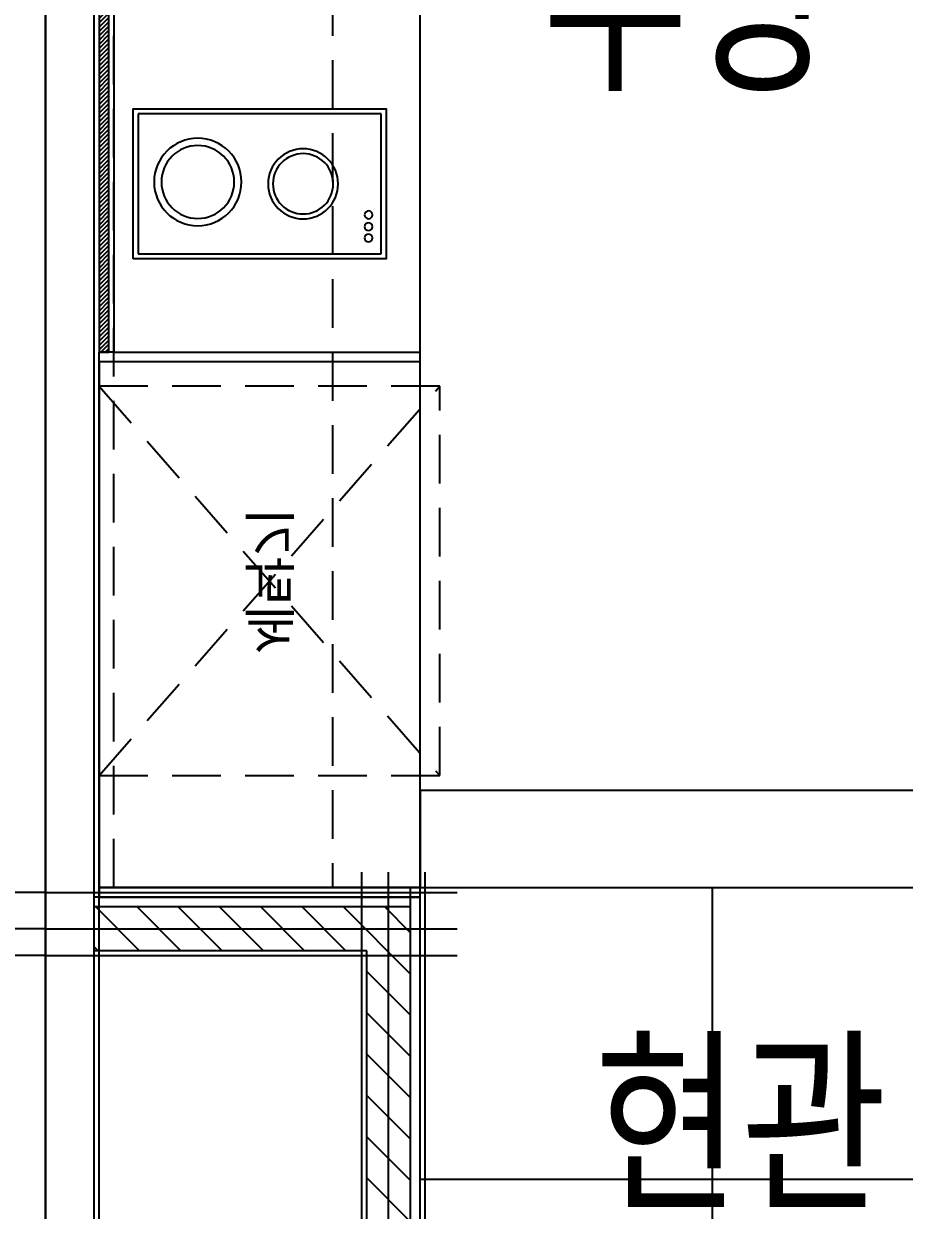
# Model space of a CAD drawing. Header units: millimetres. Extents: x 0 to 1390178, y 0 to 110113.
# Drawn here: x 716787 to 718597, y 41277 to 43716 of the extents above; entities that cross this region are included whole.
import ezdxf
from ezdxf.enums import TextEntityAlignment as Align
from ezdxf.xclip import XClip

# ---------------------------------------------------------------- set-up
doc = ezdxf.new("R2018")
doc.units = ezdxf.units.MM
doc.header["$LTSCALE"] = 100
doc.header["$XCLIPFRAME"] = 0
for name, pattern in [('X - 단위세대 확장형$0$CEN', [62, 60, -1, 0, -1]), ('X - 단위세대 확장형$0$HID', [1.5, 1, -0.5]), ('X - 평면도$0$CEN', [62, 60, -1, 0, -1])]:
    doc.linetypes.add(name, pattern=pattern)
for name, color, linetype in [('AA-XXXX-TEXT', 3, 'Continuous'), ('SYM', 7, 'Continuous'), ('X - SHEET$0$AA-BORD-TEXT', 3, 'Continuous'), ('X - 단위세대 확장형$0$A-CEN', 1, 'X - 단위세대 확장형$0$CEN'), ('X - 단위세대 확장형$0$A-FIN', 8, 'Continuous'), ('X - 단위세대 확장형$0$A-TILE', 253, 'Continuous'), ('X - 단위세대 확장형$0$A-WALB', 3, 'Continuous'), ('X - 단위세대 확장형$0$AA-EL-PCN4', 4, 'Continuous'), ('X - 단위세대 확장형$0$AA-WAXM-CONC', 2, 'Continuous'), ('X - 단위세대 확장형$0$AA-XXXX-CNTL', 1, 'X - 단위세대 확장형$0$CEN'), ('X - 단위세대 확장형$0$AA-XXXX-PATT', 8, 'Continuous'), ('X - 단위세대 확장형$0$F-KIT', 6, 'Continuous'), ('X - 단위세대 확장형$0$X-25$0$AA-XXXX-FINL', 6, 'Continuous'), ('X - 평면도$0$AA-XXXX-CNTL', 1, 'X - 평면도$0$CEN')]:
    doc.layers.add(name, color=color, linetype=linetype)
doc.layers.add('X - 단위세대 확장형$0$A-MC', color=171, linetype='Continuous', plot=False)
doc.layers.add('X - 단위세대 확장형$0$DEFPOINT', color=163, linetype='Continuous', plot=False)
doc.styles.add('HAUD01', font='Dotum.ttf')
doc.styles.get("Standard").update_dxf_attribs({"font": 'Dotum.ttf'})
doc.styles.add('X - SHEET$0$HAUD01', font='Dotum.ttf')
doc.styles.add('X - 단위세대 확장형$0$X-55$0$맑은 고딕', font='malgun.ttf')

# ---------------------------------------------------------------- blocks, each defined once
blk = doc.blocks.new('X - SHEET$0$HAUDsheetV')
at = {"layer": 'X - SHEET$0$AA-BORD-TEXT', "color": 3, "style": 'X - SHEET$0$HAUD01'}
for tag, p in [('PJCode', (786, 567.935)), ('작성자', (786.112, 194.824)), ('검토자', (786.112, 181.824)), ('최종검토자', (786.112, 168.824)), ('승인자', (786.112, 155.824)), ('일자', (786.832, 144.018)), ('개정번호', (812, 65.92))]:
    blk.add_attdef(tag, text='', height=3, dxfattribs=at).set_placement(p, align=Align.MIDDLE_CENTER)
at = {"layer": 'X - SHEET$0$AA-BORD-TEXT', "color": 3, "lineweight": 30, "flags": 104}
blk.add_attdef('PJTitle', text='', height=4, dxfattribs=at).set_placement((787.248, 536.622), align=Align.MIDDLE_CENTER)
blk = doc.blocks.new('X - SHEET')
ref = blk.add_blockref('X - SHEET$0$HAUDsheetV', (-100, 0), dxfattribs=dict(xscale=100, yscale=100, zscale=100))
lines = blk.add_mtext('중랑구 상봉동 116-49번지 일원 2030 청년주택 \\P신축공사', dxfattribs={"layer": 'X - SHEET$0$AA-BORD-TEXT', "color": 3, "insert": (78624.8, 53662.2), "char_height": 5056.517, "attachment_point": 1})
ref.add_attrib('PJTitle', '', (78624.8, 53662.2), dxfattribs={"flags": 104}).embed_mtext(lines)
blk = doc.blocks.new('X - 단위세대 확장형$0$X-25$0$C4E620756')
at = {"layer": 'X - 단위세대 확장형$0$X-25$0$AA-XXXX-FINL', "color": 8}
for p, q in [((10, 10), (10, 510)), ((10, 10), (10, 510)), ((10, 510), (298, 510)), ((298, 510), (298, 10)), ((298, 510), (298, 10)), ((298, 10), (10, 10))]:
    blk.add_line(p, q, dxfattribs=at)
blk.add_lwpolyline([(308, 520), (0, 520), (0, 0), (308, 0)], close=True, dxfattribs=at)
blk.add_lwpolyline([(308, 520), (0, 520), (0, 0), (308, 0)], close=True, dxfattribs=at)
for centre, radius in [((150.2, 387.2), 89.9), ((150.2, 387.2), 89.9), ((150.2, 387.2), 74.9), ((150.2, 387.2), 74.9), ((154, 170.8), 72), ((154, 170.8), 62), ((217.8, 36.2), 8.02), ((241.9, 36.2), 8.02), ((265.2, 36.2), 8.02)]:
    blk.add_circle(centre, radius, dxfattribs=at)
blk = doc.blocks.new('X - 단위세대 확장형$0$A$C23D95991')
at = {"layer": 'X - 단위세대 확장형$0$F-KIT', "color": 8, "linetype": 'X - 단위세대 확장형$0$HID'}
for p, q in [((-400, -350), (400, 350)), ((400, -350), (-400, 350))]:
    blk.add_line(p, q, dxfattribs=at)
blk.add_lwpolyline([(-400, -350), (-400, 350), (400, 350), (400, -350)], close=True, dxfattribs=at)
at = {"layer": 'X - 단위세대 확장형$0$DEFPOINT', "style": 'X - 단위세대 확장형$0$X-55$0$맑은 고딕'}
blk.add_text('세탁기', height=80, dxfattribs=at).set_placement((0, 0), align=Align.MIDDLE_CENTER)
blk = doc.blocks.new('X - 단위세대 확장형$0$A$C11416124')
at = {"layer": 'X - 단위세대 확장형$0$AA-XXXX-PATT'}
h = blk.add_hatch(dxfattribs=at)
h.set_pattern_fill('_USER', color=256, scale=60, angle=45, style=0, pattern_type=0)
h.set_pattern_definition([(45, (-1057732.575, -55284.317), (-42.426407, 42.426407), [])])
h.paths.add_polyline_path([(6449.4, 2418.8), (7009.4, 2418.8), (7009.4, 2508.8), (6359.4, 2508.8), (6359.4, 1398.8), (6449.4, 1398.8)])
h.paths.add_polyline_path([(4709.4, 1908.8), (3589.4, 1908.8), (3589.4, 1818.8), (4619.4, 1818.8), (4619.4, 1398.8), (4709.4, 1398.8)])
at = {"layer": 'X - 단위세대 확장형$0$X-25$0$AA-XXXX-FINL'}
h = blk.add_hatch(dxfattribs=at)
h.set_pattern_fill('ANSI31', color=5, scale=50, angle=810)
h.set_pattern_definition([(135, (-3018850.9825, -1303725.2134), (-4.419417382, -4.419417382), [])])
h.paths.add_polyline_path([(6999.4, 5298.8), (6999.4, 3648.8), (6979.4, 3648.8), (6979.4, 5298.8)])
at = {"layer": 'X - 단위세대 확장형$0$A-CEN'}
for p, q in [((6404.4, 988.9), (6404.4, 2580.6)), ((7109.4, 2463.8), (6263.4, 2463.8))]:
    blk.add_line(p, q, dxfattribs=at)
at = {"layer": 'X - 단위세대 확장형$0$A-FIN'}
for p, q in [((6339.4, 1398.8), (6339.4, 2528.8)), ((6339.4, 2528.8), (7009.4, 2528.8))]:
    blk.add_line(p, q, dxfattribs=at)
at = {"layer": 'X - 단위세대 확장형$0$A-MC'}
for p, q in [((6969.4, 5298.8), (6969.4, 3648.8)), ((6969.4, 3648.8), (6999.4, 3648.8)), ((6999.4, 988.9), (6999.4, 3648.8)), ((6329.4, 988.9), (6329.4, 2580.6)), ((6459.4, 988.9), (6459.4, 2580.6)), ((7109.4, 2538.8), (6263.4, 2538.8)), ((7109.4, 2408.8), (6263.4, 2408.8))]:
    blk.add_line(p, q, dxfattribs=at)
at = {"layer": 'X - 단위세대 확장형$0$A-TILE'}
for p, q in [((6339.4, 2748.8), (5079.4, 2748.8)), ((6339.4, 2748.8), (6339.4, 2548.8)), ((5739.4, 2548.8), (5739.4, 1219.8)), ((5079.4, 1948.8), (6339.4, 1948.8))]:
    blk.add_line(p, q, dxfattribs=at)
at = {"layer": 'X - 단위세대 확장형$0$A-WALB'}
for p, q in [((6359.4, 1398.8), (6359.4, 2508.8)), ((6359.4, 2508.8), (7009.4, 2508.8)), ((6449.4, 1398.8), (6449.4, 2418.8)), ((6449.4, 2418.8), (7009.4, 2418.8))]:
    blk.add_line(p, q, dxfattribs=at)
at = {"layer": 'X - 단위세대 확장형$0$AA-EL-PCN4'}
for p, q in [((6359.4, 2548.8), (5079.4, 2548.8)), ((6359.4, 2508.8), (6359.4, 2548.8))]:
    blk.add_line(p, q, dxfattribs=at)
at = {"layer": 'X - 단위세대 확장형$0$AA-WAXM-CONC'}
blk.add_line((7009.4, 1308.8), (7009.4, 9448.8), dxfattribs=at)
at = {"layer": 'X - 단위세대 확장형$0$AA-XXXX-CNTL'}
blk.add_line((7109.4, 988.9), (7109.4, 9671.3), dxfattribs=at)
at = {"layer": 'X - 단위세대 확장형$0$F-KIT'}
blk.add_line((6339.4, 3628.8), (6339.4, 3648.8), dxfattribs=at)
at = {"layer": 'X - 단위세대 확장형$0$F-KIT', "elevation": 0}
for points in [[(6969.4, 3648.8), (6339.4, 3648.8), (6339.4, 5298.8), (6969.4, 5298.8)], [(6999.4, 2548.8), (6339.4, 2548.8), (6339.4, 3628.8), (6999.4, 3628.8)], [(6999.4, 2548.8), (6999.4, 2528.8), (6339.4, 2528.8), (6339.4, 2548.8)]]:
    blk.add_lwpolyline(points, close=True, dxfattribs=at)
at = {"layer": 'X - 단위세대 확장형$0$F-KIT', "color": 5, "linetype": 'X - 단위세대 확장형$0$HID', "elevation": 0}
blk.add_lwpolyline([(6519.4, 2548.8), (6969.4, 2548.8), (6969.4, 5298.8), (6519.4, 5298.8)], close=True, dxfattribs=at)
at = {"layer": 'X - 단위세대 확장형$0$X-25$0$AA-XXXX-FINL', "color": 5, "elevation": 0}
blk.add_lwpolyline([(6999.4, 5298.8), (6999.4, 3648.8), (6979.4, 3648.8), (6979.4, 5298.8), (6999.4, 5298.8)], dxfattribs=at)
at = {"rotation": 90}
blk.add_blockref('X - 단위세대 확장형$0$A$C23D95991', (6649.4, 3178.8), dxfattribs=at)
at = {"layer": 'X - 단위세대 확장형$0$X-25$0$AA-XXXX-FINL', "linetype": 'ByBlock', "ltscale": 2, "zscale": -1, "rotation": 270}
blk.add_blockref('X - 단위세대 확장형$0$X-25$0$C4E620756', (6409.4, 4148.8), dxfattribs=at)
blk = doc.blocks.new('X - 단위세대 확장형', base_point=(-475.4, -286.7))
at = {"xscale": -1}
blk.add_blockref('X - 단위세대 확장형$0$A$C11416124', (71191.4, 55284.3), dxfattribs=at)
blk.add_blockref('X - 단위세대 확장형$0$A$C11416124', (56972.6, 55284.3))
blk = doc.blocks.new('20220114_기준층 실명')
at = {"layer": 'AA-XXXX-TEXT', "style": 'HAUD01', "width": 0.8}
for s, p in [('주방', (-17385, 26449.1)), ('현관', (-17278.6, 24148))]:
    blk.add_text(s, height=300, dxfattribs=at).set_placement(p, align=Align.MIDDLE_CENTER)
blk = doc.blocks.new('X - 평면도', base_point=(-475.4, -286.7))
at = {"layer": 'X - 평면도$0$AA-XXXX-CNTL'}
blk.add_line((1072082, 68689.6), (1072082, 56493.1), dxfattribs=at)

msp = doc.modelspace()

# ---------------------------------------------------------------- block references
at = {"layer": 'SYM'}
ref = msp.add_blockref('X - 단위세대 확장형', (652274.7, -16179.1), dxfattribs=at)
XClip(ref).set_block_clipping_path([(27286.2339647645, 22495.2025850526), (88213.6007378809, 68689.6277392105)])

# ---------------------------------------------------------------- next in the draw order: block references
ref = msp.add_blockref('X - 평면도', (-355725.3, -16179.1))
XClip(ref).set_block_clipping_path([(1027249.9161542748, 15892.4151621381), (1111249.9161542747, 75292.4151621381)])

# ---------------------------------------------------------------- next in the draw order: block references
for p in [(504000, 0), (588000, 0)]:
    msp.add_blockref('X - SHEET', p)
at = {"layer": 'AA-XXXX-TEXT'}
msp.add_blockref('20220114_기준층 실명', (735539.4, 17309.8), dxfattribs=at)

doc.saveas('drawing.dxf')
